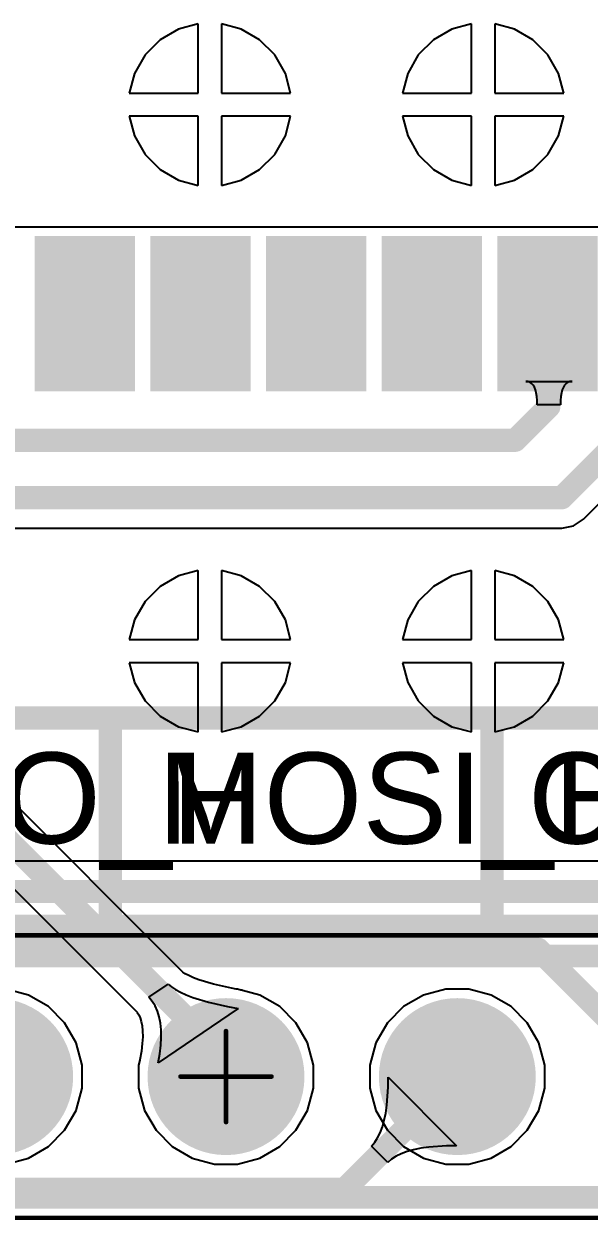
# Model space of a CAD drawing. Header units: inches. Extents: x 1.37 to 4.6, y 1.74 to 5.29.
# Drawn here: x 3.168 to 3.412, y 3.888 to 4.405 of the extents above; entities that cross this region are included whole.
import ezdxf

# ---------------------------------------------------------------- set-up
doc = ezdxf.new("R2010")
doc.units = ezdxf.units.IN
doc.header["$MEASUREMENT"] = 0
for name, color, linetype in [('BottomLayer', 5, 'Continuous'), ('BottomSolder', 6, 'Continuous'), ('Mechanical13', 56, 'Continuous'), ('Mechanical15', 56, 'Continuous'), ('MultiLayer', 9, 'Continuous'), ('PadHoleLayer', 156, 'Continuous'), ('TopLayer', 1, 'Continuous'), ('TopOverlay', 2, 'Continuous'), ('TopPaste', 8, 'Continuous'), ('TopSolder', 216, 'Continuous')]:
    doc.layers.add(name, color=color, linetype=linetype)
doc.styles.add('Arial', font='', dxfattribs={"height": 0.2})
doc.styles.get('Arial').set_extended_font_data('Arial')

# ---------------------------------------------------------------- blocks, each defined once
blk = doc.blocks.new('ESP32_WROOM_26')
at = {"layer": 'TopLayer'}
for points in [[(0.39685, 0.02953), (0.39685, -0.02953), (0.36142, -0.02953), (0.36142, 0.02953)], [(0.44685, 0.02953), (0.44685, -0.02953), (0.41142, -0.02953), (0.41142, 0.02953)], [(0.49685, 0.02953), (0.49685, -0.02953), (0.46142, -0.02953), (0.46142, 0.02953)], [(0.54685, 0.02953), (0.54685, -0.02953), (0.51142, -0.02953), (0.51142, 0.02953)], [(0.59685, 0.02953), (0.59685, -0.02953), (0.56142, -0.02953), (0.56142, 0.02953)]]:
    blk.add_hatch(color=1, dxfattribs=at).paths.add_polyline_path(points)
at = {"layer": 'TopPaste'}
for points in [[(0.39685, 0.02953), (0.39685, -0.02953), (0.36142, -0.02953), (0.36142, 0.02953)], [(0.44685, 0.02953), (0.44685, -0.02953), (0.41142, -0.02953), (0.41142, 0.02953)], [(0.49685, 0.02953), (0.49685, -0.02953), (0.46142, -0.02953), (0.46142, 0.02953)], [(0.54685, 0.02953), (0.54685, -0.02953), (0.51142, -0.02953), (0.51142, 0.02953)], [(0.59685, 0.02953), (0.59685, -0.02953), (0.56142, -0.02953), (0.56142, 0.02953)]]:
    blk.add_hatch(color=8, dxfattribs=at).paths.add_polyline_path(points)
at = {"layer": 'TopSolder'}
for points in [[(0.40085, 0.03353), (0.40085, -0.03353), (0.35742, -0.03353), (0.35742, 0.03353)], [(0.45085, 0.03353), (0.45085, -0.03353), (0.40742, -0.03353), (0.40742, 0.03353)], [(0.50085, 0.03353), (0.50085, -0.03353), (0.45742, -0.03353), (0.45742, 0.03353)], [(0.55085, 0.03353), (0.55085, -0.03353), (0.50742, -0.03353), (0.50742, 0.03353)], [(0.60085, 0.03353), (0.60085, -0.03353), (0.55742, -0.03353), (0.55742, 0.03353)]]:
    blk.add_hatch(color=216, dxfattribs=at).paths.add_polyline_path(points)
blk = doc.blocks.new('61300511821_131')
at = {"layer": 'BottomLayer'}
blk.add_hatch(color=5, dxfattribs=at).paths.add_polyline_path([(-0.22992, 0.02992), (-0.17008, 0.02992), (-0.17008, -0.02992), (-0.22992, -0.02992)])
h = blk.add_hatch(color=5, dxfattribs=at)
edge = h.paths.add_edge_path()
edge.add_arc((-0.1, 0), 0.02992, 0, 360)
h = blk.add_hatch(color=5, dxfattribs=at)
edge = h.paths.add_edge_path()
edge.add_arc((0, 0), 0.02992, 0, 360)
h = blk.add_hatch(color=5, dxfattribs=at)
edge = h.paths.add_edge_path()
edge.add_arc((0.1, 0), 0.02992, 0, 360)
h = blk.add_hatch(color=5, dxfattribs=at)
edge = h.paths.add_edge_path()
edge.add_arc((0.2, 0), 0.02992, 0, 360)
at = {"layer": 'BottomSolder'}
blk.add_hatch(color=6, dxfattribs=at).paths.add_polyline_path([(-0.23392, 0.03392), (-0.16608, 0.03392), (-0.16608, -0.03392), (-0.23392, -0.03392)])
h = blk.add_hatch(color=6, dxfattribs=at)
edge = h.paths.add_edge_path()
edge.add_arc((-0.1, 0), 0.03392, 0, 360)
h = blk.add_hatch(color=6, dxfattribs=at)
edge = h.paths.add_edge_path()
edge.add_arc((0, 0), 0.03392, 0, 360)
h = blk.add_hatch(color=6, dxfattribs=at)
edge = h.paths.add_edge_path()
edge.add_arc((0.1, 0), 0.03392, 0, 360)
h = blk.add_hatch(color=6, dxfattribs=at)
edge = h.paths.add_edge_path()
edge.add_arc((0.2, 0), 0.03392, 0, 360)
at = {"layer": 'MultiLayer'}
blk.add_hatch(color=9, dxfattribs=at).paths.add_polyline_path([(-0.22992, 0.02992), (-0.17008, 0.02992), (-0.17008, -0.02992), (-0.22992, -0.02992)])
h = blk.add_hatch(color=9, dxfattribs=at)
edge = h.paths.add_edge_path()
edge.add_arc((-0.1, 0), 0.02992, 0, 360)
h = blk.add_hatch(color=9, dxfattribs=at)
edge = h.paths.add_edge_path()
edge.add_arc((0, 0), 0.02992, 0, 360)
h = blk.add_hatch(color=9, dxfattribs=at)
edge = h.paths.add_edge_path()
edge.add_arc((0.1, 0), 0.02992, 0, 360)
h = blk.add_hatch(color=9, dxfattribs=at)
edge = h.paths.add_edge_path()
edge.add_arc((0.2, 0), 0.02992, 0, 360)
at = {"layer": 'PadHoleLayer'}
h = blk.add_hatch(color=156, dxfattribs=at)
edge = h.paths.add_edge_path()
edge.add_arc((-0.2, 0), 0.02008, 0, 360)
h = blk.add_hatch(color=156, dxfattribs=at)
edge = h.paths.add_edge_path()
edge.add_arc((-0.1, 0), 0.02008, 0, 360)
h = blk.add_hatch(color=156, dxfattribs=at)
edge = h.paths.add_edge_path()
edge.add_arc((0, 0), 0.02008, 0, 360)
h = blk.add_hatch(color=156, dxfattribs=at)
edge = h.paths.add_edge_path()
edge.add_arc((0.1, 0), 0.02008, 0, 360)
h = blk.add_hatch(color=156, dxfattribs=at)
edge = h.paths.add_edge_path()
edge.add_arc((0.2, 0), 0.02008, 0, 360)
at = {"layer": 'TopLayer'}
blk.add_hatch(color=1, dxfattribs=at).paths.add_polyline_path([(-0.22992, 0.02992), (-0.17008, 0.02992), (-0.17008, -0.02992), (-0.22992, -0.02992)])
h = blk.add_hatch(color=1, dxfattribs=at)
edge = h.paths.add_edge_path()
edge.add_arc((-0.1, 0), 0.02992, 0, 360)
h = blk.add_hatch(color=1, dxfattribs=at)
edge = h.paths.add_edge_path()
edge.add_arc((0, 0), 0.02992, 0, 360)
h = blk.add_hatch(color=1, dxfattribs=at)
edge = h.paths.add_edge_path()
edge.add_arc((0.1, 0), 0.02992, 0, 360)
h = blk.add_hatch(color=1, dxfattribs=at)
edge = h.paths.add_edge_path()
edge.add_arc((0.2, 0), 0.02992, 0, 360)
at = {"layer": 'TopSolder'}
blk.add_hatch(color=216, dxfattribs=at).paths.add_polyline_path([(-0.23392, 0.03392), (-0.16608, 0.03392), (-0.16608, -0.03392), (-0.23392, -0.03392)])
h = blk.add_hatch(color=216, dxfattribs=at)
edge = h.paths.add_edge_path()
edge.add_arc((-0.1, 0), 0.03392, 0, 360)
h = blk.add_hatch(color=216, dxfattribs=at)
edge = h.paths.add_edge_path()
edge.add_arc((0, 0), 0.03392, 0, 360)
h = blk.add_hatch(color=216, dxfattribs=at)
edge = h.paths.add_edge_path()
edge.add_arc((0.1, 0), 0.03392, 0, 360)
h = blk.add_hatch(color=216, dxfattribs=at)
edge = h.paths.add_edge_path()
edge.add_arc((0.2, 0), 0.03392, 0, 360)
at = {"layer": 'Mechanical13', "const_width": 0.00394}
for points in [[(-0.25984, -0.04921), (-0.25984, 0.04921)], [(-0.25984, 0.04921), (0.25984, 0.04921)], [(0.25984, -0.04921), (0.25984, 0.04921)], [(-0.25984, -0.04921), (0.25984, -0.04921)]]:
    blk.add_lwpolyline(points, dxfattribs=at)
at = {"layer": 'Mechanical13', "const_width": 0.00197}
for points in [[(-0.26083, 0.04921, 1), (-0.25886, 0.04921, 1)], [(-0.26083, 0.04921, 1), (-0.25886, 0.04921, 1)], [(0.25886, 0.04921, 1), (0.26083, 0.04921, 1)], [(0.25886, 0.04921, 1), (0.26083, 0.04921, 1)], [(-0.26083, -0.04921, 1), (-0.25886, -0.04921, 1)], [(-0.26083, -0.04921, 1), (-0.25886, -0.04921, 1)], [(0.25886, -0.04921, 1), (0.26083, -0.04921, 1)], [(0.25886, -0.04921, 1), (0.26083, -0.04921, 1)]]:
    blk.add_lwpolyline(points, format="xyb", close=True, dxfattribs=at)
at = {"layer": 'Mechanical15', "const_width": 0.00197}
for points in [[(-0.27264, -0.06102), (-0.27264, 0.06102)], [(-0.27264, 0.06102), (0.27264, 0.06102)], [(0.27264, -0.06102), (0.27264, 0.06102)], [(0, -0.01969), (0, 0.01969)], [(-0.01969, 0), (0.01969, 0)], [(-0.27264, -0.06102), (0.27264, -0.06102)]]:
    blk.add_lwpolyline(points, dxfattribs=at)
at = {"layer": 'Mechanical15', "const_width": 0.000984}
for points in [[(-0.27313, 0.06102, 1), (-0.27215, 0.06102, 1)], [(-0.27313, 0.06102, 1), (-0.27215, 0.06102, 1)], [(0.27215, 0.06102, 1), (0.27313, 0.06102, 1)], [(0.27215, 0.06102, 1), (0.27313, 0.06102, 1)], [(-0.00049, 0.01969, 1), (0.00049, 0.01969, 1)], [(-0.02018, 0, 1), (-0.01919, 0, 1)], [(0.01919, 0, 1), (0.02018, 0, 1)], [(-0.00049, -0.01969, 1), (0.00049, -0.01969, 1)], [(-0.27313, -0.06102, 1), (-0.27215, -0.06102, 1)], [(-0.27313, -0.06102, 1), (-0.27215, -0.06102, 1)], [(0.27215, -0.06102, 1), (0.27313, -0.06102, 1)], [(0.27215, -0.06102, 1), (0.27313, -0.06102, 1)]]:
    blk.add_lwpolyline(points, format="xyb", close=True, dxfattribs=at)
at = {"layer": 'TopOverlay', "const_width": 0.00787}
for points in [[(-0.26476, -0.05315), (-0.26476, 0.05315)], [(-0.26476, 0.05315), (0.26476, 0.05315)], [(0.26476, -0.05315), (0.26476, 0.05315)], [(-0.26476, -0.05315), (0.26476, -0.05315)]]:
    blk.add_lwpolyline(points, dxfattribs=at)
at = {"layer": 'TopOverlay', "const_width": 0.00394}
for points in [[(-0.26673, 0.05315, 1), (-0.2628, 0.05315, 1)], [(-0.26673, 0.05315, 1), (-0.2628, 0.05315, 1)], [(0.2628, 0.05315, 1), (0.26673, 0.05315, 1)], [(0.2628, 0.05315, 1), (0.26673, 0.05315, 1)], [(-0.26673, -0.05315, 1), (-0.2628, -0.05315, 1)], [(-0.26673, -0.05315, 1), (-0.2628, -0.05315, 1)], [(0.2628, -0.05315, 1), (0.26673, -0.05315, 1)], [(0.2628, -0.05315, 1), (0.26673, -0.05315, 1)]]:
    blk.add_lwpolyline(points, format="xyb", close=True, dxfattribs=at)

msp = doc.modelspace()

# ---------------------------------------------------------------- linework, layer by layer
at = {"layer": 'BottomLayer'}
for p, q in [((3.24303, 4.40497), (3.23452, 4.40269)), ((3.24303, 4.37508), (3.24303, 4.40497)), ((3.26154, 4.40269), (3.25303, 4.40497)), ((3.25303, 4.40497), (3.25303, 4.37508)), ((3.36114, 4.40497), (3.35263, 4.40269)), ((3.36114, 4.37508), (3.36114, 4.40497)), ((3.37965, 4.40269), (3.37114, 4.40497)), ((3.37114, 4.40497), (3.37114, 4.37508)), ((3.23452, 4.40269), (3.22654, 4.39808)), ((3.26952, 4.39808), (3.26154, 4.40269)), ((3.35263, 4.40269), (3.34465, 4.39808)), ((3.38763, 4.39808), (3.37965, 4.40269)), ((3.22654, 4.39808), (3.22002, 4.39157)), ((3.27604, 4.39157), (3.26952, 4.39808)), ((3.34465, 4.39808), (3.33813, 4.39157)), ((3.39415, 4.39157), (3.38763, 4.39808)), ((3.22002, 4.39157), (3.21542, 4.38359)), ((3.28065, 4.38359), (3.27604, 4.39157)), ((3.33813, 4.39157), (3.33353, 4.38359)), ((3.39876, 4.38359), (3.39415, 4.39157)), ((3.21542, 4.38359), (3.21314, 4.37508)), ((3.28293, 4.37508), (3.28065, 4.38359)), ((3.33353, 4.38359), (3.33125, 4.37508)), ((3.40104, 4.37508), (3.39876, 4.38359)), ((3.21314, 4.37508), (3.24303, 4.37508)), ((3.25303, 4.37508), (3.28293, 4.37508)), ((3.33125, 4.37508), (3.36114, 4.37508)), ((3.37114, 4.37508), (3.40104, 4.37508)), ((3.24303, 4.36508), (3.21314, 4.36508)), ((3.21314, 4.36508), (3.21542, 4.35657)), ((3.24303, 4.33518), (3.24303, 4.36508)), ((3.28293, 4.36508), (3.25303, 4.36508)), ((3.25303, 4.36508), (3.25303, 4.33518)), ((3.28065, 4.35657), (3.28293, 4.36508)), ((3.36114, 4.36508), (3.33125, 4.36508)), ((3.33125, 4.36508), (3.33353, 4.35657)), ((3.36114, 4.33518), (3.36114, 4.36508)), ((3.40104, 4.36508), (3.37114, 4.36508)), ((3.37114, 4.36508), (3.37114, 4.33518)), ((3.39876, 4.35657), (3.40104, 4.36508)), ((3.21542, 4.35657), (3.22002, 4.34859)), ((3.27604, 4.34859), (3.28065, 4.35657)), ((3.33353, 4.35657), (3.33813, 4.34859)), ((3.39415, 4.34859), (3.39876, 4.35657)), ((3.22002, 4.34859), (3.22654, 4.34207)), ((3.26952, 4.34207), (3.27604, 4.34859)), ((3.33813, 4.34859), (3.34465, 4.34207)), ((3.38763, 4.34207), (3.39415, 4.34859)), ((3.22654, 4.34207), (3.23452, 4.33746)), ((3.26154, 4.33746), (3.26952, 4.34207)), ((3.34465, 4.34207), (3.35263, 4.33746)), ((3.37965, 4.33746), (3.38763, 4.34207)), ((3.23452, 4.33746), (3.24303, 4.33518)), ((3.25303, 4.33518), (3.26154, 4.33746)), ((3.35263, 4.33746), (3.36114, 4.33518)), ((3.37114, 4.33518), (3.37965, 4.33746)), ((3.24303, 4.16875), (3.23452, 4.16647)), ((3.24303, 4.13886), (3.24303, 4.16875)), ((3.26154, 4.16647), (3.25303, 4.16875)), ((3.25303, 4.16875), (3.25303, 4.13886)), ((3.36114, 4.16875), (3.35263, 4.16647)), ((3.36114, 4.13886), (3.36114, 4.16875)), ((3.37965, 4.16647), (3.37114, 4.16875)), ((3.37114, 4.16875), (3.37114, 4.13886)), ((3.22654, 4.16186), (3.22002, 4.15535)), ((3.23452, 4.16647), (3.22654, 4.16186)), ((3.26952, 4.16186), (3.26154, 4.16647)), ((3.27604, 4.15535), (3.26952, 4.16186)), ((3.34465, 4.16186), (3.33813, 4.15535)), ((3.35263, 4.16647), (3.34465, 4.16186)), ((3.38763, 4.16186), (3.37965, 4.16647)), ((3.39415, 4.15535), (3.38763, 4.16186)), ((3.22002, 4.15535), (3.21542, 4.14737)), ((3.28065, 4.14737), (3.27604, 4.15535)), ((3.33813, 4.15535), (3.33353, 4.14737)), ((3.39876, 4.14737), (3.39415, 4.15535)), ((3.21542, 4.14737), (3.21314, 4.13886)), ((3.28293, 4.13886), (3.28065, 4.14737)), ((3.33353, 4.14737), (3.33125, 4.13886)), ((3.40104, 4.13886), (3.39876, 4.14737)), ((3.21314, 4.13886), (3.24303, 4.13886)), ((3.25303, 4.13886), (3.28293, 4.13886)), ((3.33125, 4.13886), (3.36114, 4.13886)), ((3.37114, 4.13886), (3.40104, 4.13886)), ((3.24303, 4.12886), (3.21314, 4.12886)), ((3.21314, 4.12886), (3.21542, 4.12035)), ((3.24303, 4.09896), (3.24303, 4.12886)), ((3.28293, 4.12886), (3.25303, 4.12886)), ((3.25303, 4.12886), (3.25303, 4.09896)), ((3.28065, 4.12035), (3.28293, 4.12886)), ((3.36114, 4.12886), (3.33125, 4.12886)), ((3.33125, 4.12886), (3.33353, 4.12035)), ((3.36114, 4.09896), (3.36114, 4.12886)), ((3.40104, 4.12886), (3.37114, 4.12886)), ((3.37114, 4.12886), (3.37114, 4.09896)), ((3.39876, 4.12035), (3.40104, 4.12886)), ((3.21542, 4.12035), (3.22002, 4.11237)), ((3.27604, 4.11237), (3.28065, 4.12035)), ((3.33353, 4.12035), (3.33813, 4.11237)), ((3.39415, 4.11237), (3.39876, 4.12035)), ((3.22002, 4.11237), (3.22654, 4.10585)), ((3.26952, 4.10585), (3.27604, 4.11237)), ((3.33813, 4.11237), (3.34465, 4.10585)), ((3.38763, 4.10585), (3.39415, 4.11237)), ((3.22654, 4.10585), (3.23452, 4.10124)), ((3.26154, 4.10124), (3.26952, 4.10585)), ((3.34465, 4.10585), (3.35263, 4.10124)), ((3.37965, 4.10124), (3.38763, 4.10585)), ((3.23452, 4.10124), (3.24303, 4.09896)), ((3.25303, 4.09896), (3.26154, 4.10124)), ((3.35263, 4.10124), (3.36114, 4.09896)), ((3.37114, 4.09896), (3.37965, 4.10124)), ((3.44387, 4.04313), (3.15544, 4.04313)), ((3.32453, 3.93765), (3.32505, 3.94538)), ((3.32505, 3.94538), (3.32508, 3.9497)), ((3.32508, 3.9497), (3.3547, 3.92008)), ((3.3234, 3.93111), (3.32404, 3.93423)), ((3.32404, 3.93423), (3.32453, 3.93765)), ((3.32261, 3.92829), (3.3234, 3.93111)), ((3.32056, 3.92354), (3.32166, 3.92576)), ((3.32166, 3.92576), (3.32261, 3.92829)), ((3.31791, 3.91998), (3.31931, 3.92161)), ((3.32498, 3.91291), (3.31791, 3.91998)), ((3.31931, 3.92161), (3.32056, 3.92354)), ((3.33923, 3.91904), (3.33611, 3.9184)), ((3.34265, 3.91953), (3.33923, 3.91904)), ((3.35038, 3.92005), (3.34265, 3.91953)), ((3.3547, 3.92008), (3.35038, 3.92005)), ((3.32661, 3.91431), (3.32498, 3.91291)), ((3.32854, 3.91556), (3.32661, 3.91431)), ((3.33076, 3.91666), (3.32854, 3.91556)), ((3.33329, 3.91761), (3.33076, 3.91666)), ((3.33611, 3.9184), (3.33329, 3.91761))]:
    msp.add_line(p, q, dxfattribs=at)
at = {"layer": 'BottomLayer', "const_width": 0.01}
for points in [[(3.15, 4.03), (3.44387, 4.03)], [(2.99, 4.005), (3.39, 4.005)], [(3.39, 4.005), (3.445, 3.95)], [(3.3063, 3.9013), (3.355, 3.95)], [(2.9887, 3.9013), (3.3063, 3.9013)]]:
    msp.add_lwpolyline(points, dxfattribs=at)
at = {"layer": 'BottomLayer', "const_width": 0.005}
for points in [[(3.3875, 4.005, 1), (3.3925, 4.005, 1)], [(3.3875, 4.005, 1), (3.3925, 4.005, 1)], [(3.3525, 3.95, 1), (3.3575, 3.95, 1)], [(3.3038, 3.9013, 1), (3.3088, 3.9013, 1)], [(3.3038, 3.9013, 1), (3.3088, 3.9013, 1)]]:
    msp.add_lwpolyline(points, format="xyb", close=True, dxfattribs=at)
at = {"layer": 'TopLayer'}
for p, q in [((3.24303, 4.40497), (3.23452, 4.40269)), ((3.24303, 4.37508), (3.24303, 4.40497)), ((3.26154, 4.40269), (3.25303, 4.40497)), ((3.25303, 4.40497), (3.25303, 4.37508)), ((3.36114, 4.40497), (3.35263, 4.40269)), ((3.36114, 4.37508), (3.36114, 4.40497)), ((3.37965, 4.40269), (3.37114, 4.40497)), ((3.37114, 4.40497), (3.37114, 4.37508)), ((3.23452, 4.40269), (3.22654, 4.39808)), ((3.26952, 4.39808), (3.26154, 4.40269)), ((3.35263, 4.40269), (3.34465, 4.39808)), ((3.38763, 4.39808), (3.37965, 4.40269)), ((3.22654, 4.39808), (3.22002, 4.39157)), ((3.27604, 4.39157), (3.26952, 4.39808)), ((3.34465, 4.39808), (3.33813, 4.39157)), ((3.39415, 4.39157), (3.38763, 4.39808)), ((3.22002, 4.39157), (3.21542, 4.38359)), ((3.28065, 4.38359), (3.27604, 4.39157)), ((3.33813, 4.39157), (3.33353, 4.38359)), ((3.39876, 4.38359), (3.39415, 4.39157)), ((3.21542, 4.38359), (3.21314, 4.37508)), ((3.28293, 4.37508), (3.28065, 4.38359)), ((3.33353, 4.38359), (3.33125, 4.37508)), ((3.40104, 4.37508), (3.39876, 4.38359)), ((3.21314, 4.37508), (3.24303, 4.37508)), ((3.25303, 4.37508), (3.28293, 4.37508)), ((3.33125, 4.37508), (3.36114, 4.37508)), ((3.37114, 4.37508), (3.40104, 4.37508)), ((3.24303, 4.36508), (3.21314, 4.36508)), ((3.21314, 4.36508), (3.21542, 4.35657)), ((3.24303, 4.33518), (3.24303, 4.36508)), ((3.28293, 4.36508), (3.25303, 4.36508)), ((3.25303, 4.36508), (3.25303, 4.33518)), ((3.28065, 4.35657), (3.28293, 4.36508)), ((3.36114, 4.36508), (3.33125, 4.36508)), ((3.33125, 4.36508), (3.33353, 4.35657)), ((3.36114, 4.33518), (3.36114, 4.36508)), ((3.40104, 4.36508), (3.37114, 4.36508)), ((3.37114, 4.36508), (3.37114, 4.33518)), ((3.39876, 4.35657), (3.40104, 4.36508)), ((3.21542, 4.35657), (3.22002, 4.34859)), ((3.27604, 4.34859), (3.28065, 4.35657)), ((3.33353, 4.35657), (3.33813, 4.34859)), ((3.39415, 4.34859), (3.39876, 4.35657)), ((3.22002, 4.34859), (3.22654, 4.34207)), ((3.26952, 4.34207), (3.27604, 4.34859)), ((3.33813, 4.34859), (3.34465, 4.34207)), ((3.38763, 4.34207), (3.39415, 4.34859)), ((3.22654, 4.34207), (3.23452, 4.33746)), ((3.26154, 4.33746), (3.26952, 4.34207)), ((3.34465, 4.34207), (3.35263, 4.33746)), ((3.37965, 4.33746), (3.38763, 4.34207)), ((3.23452, 4.33746), (3.24303, 4.33518)), ((3.25303, 4.33518), (3.26154, 4.33746)), ((3.35263, 4.33746), (3.36114, 4.33518)), ((3.37114, 4.33518), (3.37965, 4.33746)), ((3.41957, 4.31717), (2.97169, 4.31717)), ((3.38553, 4.25038), (3.38458, 4.25048)), ((3.38458, 4.25048), (3.40458, 4.25048)), ((3.38638, 4.25007), (3.38553, 4.25038)), ((3.38713, 4.24957), (3.38638, 4.25007)), ((3.40278, 4.25007), (3.40203, 4.24957)), ((3.40363, 4.25038), (3.40278, 4.25007)), ((3.40458, 4.25048), (3.40363, 4.25038)), ((3.38778, 4.24886), (3.38713, 4.24957)), ((3.38833, 4.24795), (3.38778, 4.24886)), ((3.38878, 4.24683), (3.38833, 4.24795)), ((3.38913, 4.24552), (3.38878, 4.24683)), ((3.38938, 4.244), (3.38913, 4.24552)), ((3.40003, 4.24552), (3.39978, 4.244)), ((3.40038, 4.24683), (3.40003, 4.24552)), ((3.40083, 4.24795), (3.40038, 4.24683)), ((3.40138, 4.24886), (3.40083, 4.24795)), ((3.40203, 4.24957), (3.40138, 4.24886)), ((3.38953, 4.24228), (3.38938, 4.244)), ((3.38958, 4.24036), (3.38953, 4.24228)), ((3.39958, 4.24036), (3.38958, 4.24036)), ((3.39963, 4.24228), (3.39958, 4.24036)), ((3.39978, 4.244), (3.39963, 4.24228)), ((3.40947, 4.19091), (3.43622, 4.21766)), ((3.40019, 4.18706), (3.40521, 4.18806)), ((3.40521, 4.18806), (3.40947, 4.19091)), ((3.11127, 4.18706), (3.40019, 4.18706)), ((3.24303, 4.16875), (3.23452, 4.16647)), ((3.24303, 4.13886), (3.24303, 4.16875)), ((3.26154, 4.16647), (3.25303, 4.16875)), ((3.25303, 4.16875), (3.25303, 4.13886)), ((3.36114, 4.16875), (3.35263, 4.16647)), ((3.36114, 4.13886), (3.36114, 4.16875)), ((3.37965, 4.16647), (3.37114, 4.16875)), ((3.37114, 4.16875), (3.37114, 4.13886)), ((3.22654, 4.16186), (3.22002, 4.15535)), ((3.23452, 4.16647), (3.22654, 4.16186)), ((3.26952, 4.16186), (3.26154, 4.16647)), ((3.27604, 4.15535), (3.26952, 4.16186)), ((3.34465, 4.16186), (3.33813, 4.15535)), ((3.35263, 4.16647), (3.34465, 4.16186)), ((3.38763, 4.16186), (3.37965, 4.16647)), ((3.39415, 4.15535), (3.38763, 4.16186)), ((3.22002, 4.15535), (3.21542, 4.14737)), ((3.28065, 4.14737), (3.27604, 4.15535)), ((3.33813, 4.15535), (3.33353, 4.14737)), ((3.39876, 4.14737), (3.39415, 4.15535)), ((3.21542, 4.14737), (3.21314, 4.13886)), ((3.28293, 4.13886), (3.28065, 4.14737)), ((3.33353, 4.14737), (3.33125, 4.13886)), ((3.40104, 4.13886), (3.39876, 4.14737)), ((3.21314, 4.13886), (3.24303, 4.13886)), ((3.25303, 4.13886), (3.28293, 4.13886)), ((3.33125, 4.13886), (3.36114, 4.13886)), ((3.37114, 4.13886), (3.40104, 4.13886)), ((3.24303, 4.12886), (3.21314, 4.12886)), ((3.21314, 4.12886), (3.21542, 4.12035)), ((3.24303, 4.09896), (3.24303, 4.12886)), ((3.28293, 4.12886), (3.25303, 4.12886)), ((3.25303, 4.12886), (3.25303, 4.09896)), ((3.28065, 4.12035), (3.28293, 4.12886)), ((3.36114, 4.12886), (3.33125, 4.12886)), ((3.33125, 4.12886), (3.33353, 4.12035)), ((3.36114, 4.09896), (3.36114, 4.12886)), ((3.40104, 4.12886), (3.37114, 4.12886)), ((3.37114, 4.12886), (3.37114, 4.09896)), ((3.39876, 4.12035), (3.40104, 4.12886)), ((3.21542, 4.12035), (3.22002, 4.11237)), ((3.27604, 4.11237), (3.28065, 4.12035)), ((3.33353, 4.12035), (3.33813, 4.11237)), ((3.39415, 4.11237), (3.39876, 4.12035)), ((3.22002, 4.11237), (3.22654, 4.10585)), ((3.26952, 4.10585), (3.27604, 4.11237)), ((3.33813, 4.11237), (3.34465, 4.10585)), ((3.38763, 4.10585), (3.39415, 4.11237)), ((3.22654, 4.10585), (3.23452, 4.10124)), ((3.26154, 4.10124), (3.26952, 4.10585)), ((3.34465, 4.10585), (3.35263, 4.10124)), ((3.37965, 4.10124), (3.38763, 4.10585)), ((3.23452, 4.10124), (3.24303, 4.09896)), ((3.25303, 4.09896), (3.26154, 4.10124)), ((3.35263, 4.10124), (3.36114, 4.09896)), ((3.37114, 4.09896), (3.37965, 4.10124)), ((3.23639, 3.99512), (3.152, 4.07951)), ((3.13728, 4.05711), (3.21656, 3.97782)), ((3.23736, 3.99448), (3.23639, 3.99512)), ((3.23889, 3.99365), (3.23736, 3.99448)), ((3.2409, 3.99276), (3.23889, 3.99365)), ((3.24327, 3.99187), (3.2409, 3.99276)), ((3.24953, 3.98999), (3.24327, 3.99187)), ((3.16959, 3.98522), (3.15998, 3.9878)), ((3.22159, 3.98429), (3.23003, 3.98998)), ((3.23003, 3.98998), (3.23145, 3.98877)), ((3.23145, 3.98877), (3.23322, 3.98758)), ((3.23322, 3.98758), (3.23536, 3.98644)), ((3.23536, 3.98644), (3.23785, 3.98533)), ((3.25734, 3.98819), (3.24953, 3.98999)), ((3.2594, 3.9878), (3.25734, 3.98819)), ((3.25998, 3.9878), (3.2594, 3.9878)), ((3.26142, 3.98741), (3.25998, 3.9878)), ((3.26184, 3.98733), (3.26142, 3.98741)), ((3.26207, 3.98723), (3.26184, 3.98733)), ((3.26959, 3.98522), (3.26207, 3.98723)), ((3.35002, 3.9878), (3.34041, 3.98522)), ((3.35998, 3.9878), (3.35002, 3.9878)), ((3.36959, 3.98522), (3.35998, 3.9878)), ((3.17821, 3.98024), (3.16959, 3.98522)), ((3.2231, 3.98253), (3.22159, 3.98429)), ((3.22436, 3.98054), (3.2231, 3.98253)), ((3.23785, 3.98533), (3.2407, 3.98426)), ((3.2407, 3.98426), (3.24747, 3.98222)), ((3.24747, 3.98222), (3.25568, 3.98033)), ((3.27821, 3.98024), (3.26959, 3.98522)), ((3.34041, 3.98522), (3.33179, 3.98024)), ((3.37821, 3.98024), (3.36959, 3.98522)), ((3.18524, 3.97321), (3.17821, 3.98024)), ((3.21656, 3.97782), (3.21663, 3.97774)), ((3.21663, 3.97774), (3.21729, 3.97671)), ((3.21729, 3.97671), (3.21787, 3.97543)), ((3.22538, 3.97831), (3.22436, 3.98054)), ((3.22616, 3.97583), (3.22538, 3.97831)), ((3.26032, 3.97944), (3.22567, 3.95591)), ((3.22669, 3.97312), (3.22616, 3.97583)), ((3.25568, 3.98033), (3.26032, 3.97944)), ((3.28524, 3.97321), (3.27821, 3.98024)), ((3.33179, 3.98024), (3.32476, 3.97321)), ((3.38524, 3.97321), (3.37821, 3.98024)), ((3.19022, 3.96459), (3.18524, 3.97321)), ((3.21787, 3.97543), (3.21836, 3.97386)), ((3.21836, 3.97386), (3.21873, 3.97196)), ((3.21873, 3.97196), (3.21895, 3.96972)), ((3.22697, 3.97016), (3.22669, 3.97312)), ((3.29022, 3.96459), (3.28524, 3.97321)), ((3.32476, 3.97321), (3.31978, 3.96459)), ((3.39022, 3.96459), (3.38524, 3.97321)), ((3.21898, 3.96714), (3.21881, 3.96424)), ((3.21895, 3.96972), (3.21898, 3.96714)), ((3.22681, 3.96352), (3.22701, 3.96696)), ((3.22701, 3.96696), (3.22697, 3.97016)), ((3.1928, 3.95498), (3.19022, 3.96459)), ((3.21842, 3.96102), (3.21776, 3.95731)), ((3.21881, 3.96424), (3.21842, 3.96102)), ((3.22636, 3.95984), (3.22681, 3.96352)), ((3.2928, 3.95498), (3.29022, 3.96459)), ((3.31978, 3.96459), (3.3172, 3.95498)), ((3.3928, 3.95498), (3.39022, 3.96459)), ((3.1928, 3.94502), (3.1928, 3.95498)), ((3.21777, 3.95708), (3.2172, 3.95498)), ((3.2172, 3.95498), (3.2172, 3.94502)), ((3.21776, 3.95731), (3.21777, 3.95708)), ((3.22567, 3.95591), (3.22636, 3.95984)), ((3.2928, 3.94502), (3.2928, 3.95498)), ((3.3172, 3.95498), (3.3172, 3.94502)), ((3.3928, 3.94502), (3.3928, 3.95498)), ((3.19022, 3.93541), (3.1928, 3.94502)), ((3.2172, 3.94502), (3.21978, 3.93541)), ((3.29022, 3.93541), (3.2928, 3.94502)), ((3.3172, 3.94502), (3.31978, 3.93541)), ((3.39022, 3.93541), (3.3928, 3.94502)), ((3.18524, 3.92679), (3.19022, 3.93541)), ((3.21978, 3.93541), (3.22476, 3.92679)), ((3.28524, 3.92679), (3.29022, 3.93541)), ((3.31978, 3.93541), (3.32476, 3.92679)), ((3.38524, 3.92679), (3.39022, 3.93541)), ((3.17821, 3.91976), (3.18524, 3.92679)), ((3.22476, 3.92679), (3.23179, 3.91976)), ((3.27821, 3.91976), (3.28524, 3.92679)), ((3.32476, 3.92679), (3.33179, 3.91976)), ((3.37821, 3.91976), (3.38524, 3.92679)), ((3.16959, 3.91478), (3.17821, 3.91976)), ((3.23179, 3.91976), (3.24041, 3.91478)), ((3.26959, 3.91478), (3.27821, 3.91976)), ((3.33179, 3.91976), (3.34041, 3.91478)), ((3.36959, 3.91478), (3.37821, 3.91976)), ((3.15998, 3.9122), (3.16959, 3.91478)), ((3.24041, 3.91478), (3.25002, 3.9122)), ((3.25998, 3.9122), (3.26959, 3.91478)), ((3.34041, 3.91478), (3.35002, 3.9122)), ((3.35998, 3.9122), (3.36959, 3.91478)), ((3.25002, 3.9122), (3.25998, 3.9122)), ((3.35002, 3.9122), (3.35998, 3.9122))]:
    msp.add_line(p, q, dxfattribs=at)
at = {"layer": 'TopLayer', "const_width": 0.01}
for points in [[(3.39458, 4.23958), (3.39458, 4.2606)], [(3.38, 4.225), (3.39458, 4.23958)], [(3.40019, 4.20019), (3.435, 4.235)], [(3.03886, 4.225), (3.38, 4.225)], [(3.095, 4.20019), (3.40019, 4.20019)], [(3.14272, 4.07023), (3.255, 3.95795)]]:
    msp.add_lwpolyline(points, dxfattribs=at)
at = {"layer": 'TopLayer', "const_width": 0.005}
for points in [[(3.39208, 4.2606, 1), (3.39708, 4.2606, 1)], [(3.39208, 4.23958, 1), (3.39708, 4.23958, 1)], [(3.39208, 4.23958, 1), (3.39708, 4.23958, 1)], [(3.3775, 4.225, 1), (3.3825, 4.225, 1)], [(3.3775, 4.225, 1), (3.3825, 4.225, 1)], [(3.39769, 4.20019, 1), (3.40269, 4.20019, 1)], [(3.39769, 4.20019, 1), (3.40269, 4.20019, 1)], [(3.2525, 3.95795, 1), (3.2575, 3.95795, 1)]]:
    msp.add_lwpolyline(points, format="xyb", close=True, dxfattribs=at)
at = {"layer": 'TopOverlay', "const_width": 0.01}
for points in [[(2.9, 4.105), (3.645, 4.105)], [(3.37, 4.015), (3.37, 4.105)], [(3.205, 4.015), (3.205, 4.1)], [(2.9, 4.015), (3.645, 4.015)]]:
    msp.add_lwpolyline(points, dxfattribs=at)
at = {"layer": 'TopOverlay', "const_width": 0.005}
for points in [[(3.3675, 4.105, 1), (3.3725, 4.105, 1)], [(3.2025, 4.1, 1), (3.2075, 4.1, 1)], [(3.2025, 4.015, 1), (3.2075, 4.015, 1)], [(3.3675, 4.015, 1), (3.3725, 4.015, 1)]]:
    msp.add_lwpolyline(points, format="xyb", close=True, dxfattribs=at)

# ---------------------------------------------------------------- block references
for name, p in [('ESP32_WROOM_26', (2.81484, 4.27976)), ('61300511821_131', (3.255, 3.95))]:
    msp.add_blockref(name, p)

# ---------------------------------------------------------------- texts
at = {"layer": 'TopOverlay', "style": 'Arial'}
for s, p in [('MISO_H', (3.0604, 4.0507)), ('MOSI_H', (3.2254, 4.0507)), ('CS_H', (3.38545, 4.0507))]:
    msp.add_text(s, height=0.03937, dxfattribs=at).set_placement(p)

doc.saveas('drawing.dxf')
